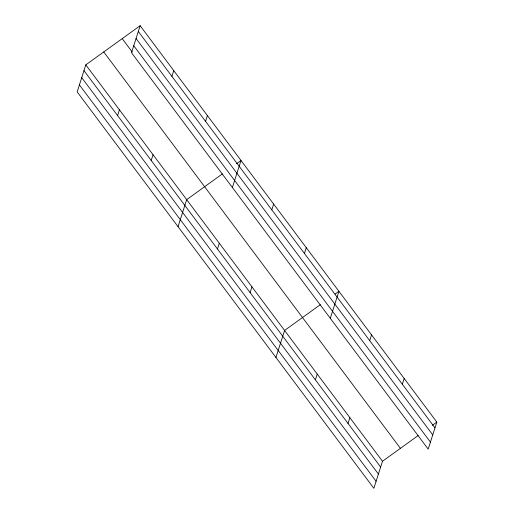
<?xml version="1.0" encoding="UTF-8"?>
<svg xmlns="http://www.w3.org/2000/svg" width="514" height="514" viewBox="0 0 514 514"><rect width="100%" height="100%" fill="white"/><g stroke="black" fill="none" stroke-linecap="round" stroke-linejoin="round"><path stroke-width="0.77" d="M140.136 25.7L131.513 52.736L428.194 449.133L436.823 422.097L140.136 25.7L85.806 64.867L77.177 91.903L373.864 488.3L382.487 461.264L418.255 435.48M117.59 115.56L119.428 109.79M171.92 76.4L173.764 70.624M151.212 160.484L153.056 154.714M205.542 121.323L207.386 115.554M178.05 226.674L186.678 199.638L222.446 173.861M232.386 187.514L241.015 160.477L236.53 163.709M217.473 249.014L219.311 243.244M271.803 209.853L273.647 204.077M250.106 292.62L251.95 286.851M304.442 253.453L306.28 247.684M275.954 357.487L284.583 330.451L320.351 304.673M330.29 318.327L338.919 291.29L335.077 294.059M315.378 379.827L317.222 374.057M369.714 340.666L371.551 334.89M348.01 423.433L349.854 417.657M402.346 384.266L404.19 378.497M432.338 425.329L436.823 422.097M138.298 31.47L434.979 427.873M136.056 38.492L432.743 434.889M133.749 45.72L430.436 442.117M122.21 38.627L132.297 52.1M103.738 51.94L400.419 448.336M85.806 64.867L382.487 461.264M83.962 70.636L380.649 467.033M81.726 77.653L378.407 474.049M79.413 84.881L376.1 481.284"/></g></svg>
